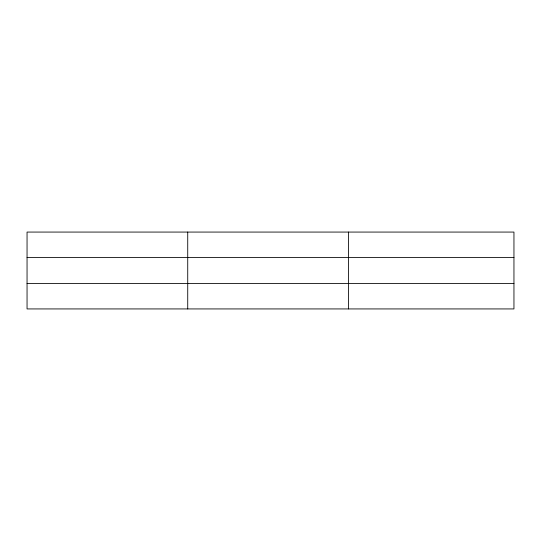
<?xml version="1.0" encoding="UTF-8"?>
<svg xmlns="http://www.w3.org/2000/svg" width="541" height="541" viewBox="0 0 541 541"><rect width="100%" height="100%" fill="white"/><g stroke="black" fill="none" stroke-linecap="round" stroke-linejoin="round"><path stroke-width="0.81" d="M187.727 232.069L187.727 308.931M348.404 232.069L348.404 308.931M513.95 257.435L513.95 232.069L27.05 232.069L27.05 308.931L513.95 308.931L513.95 257.435L27.05 257.435M27.05 283.565L513.95 283.565"/></g></svg>
